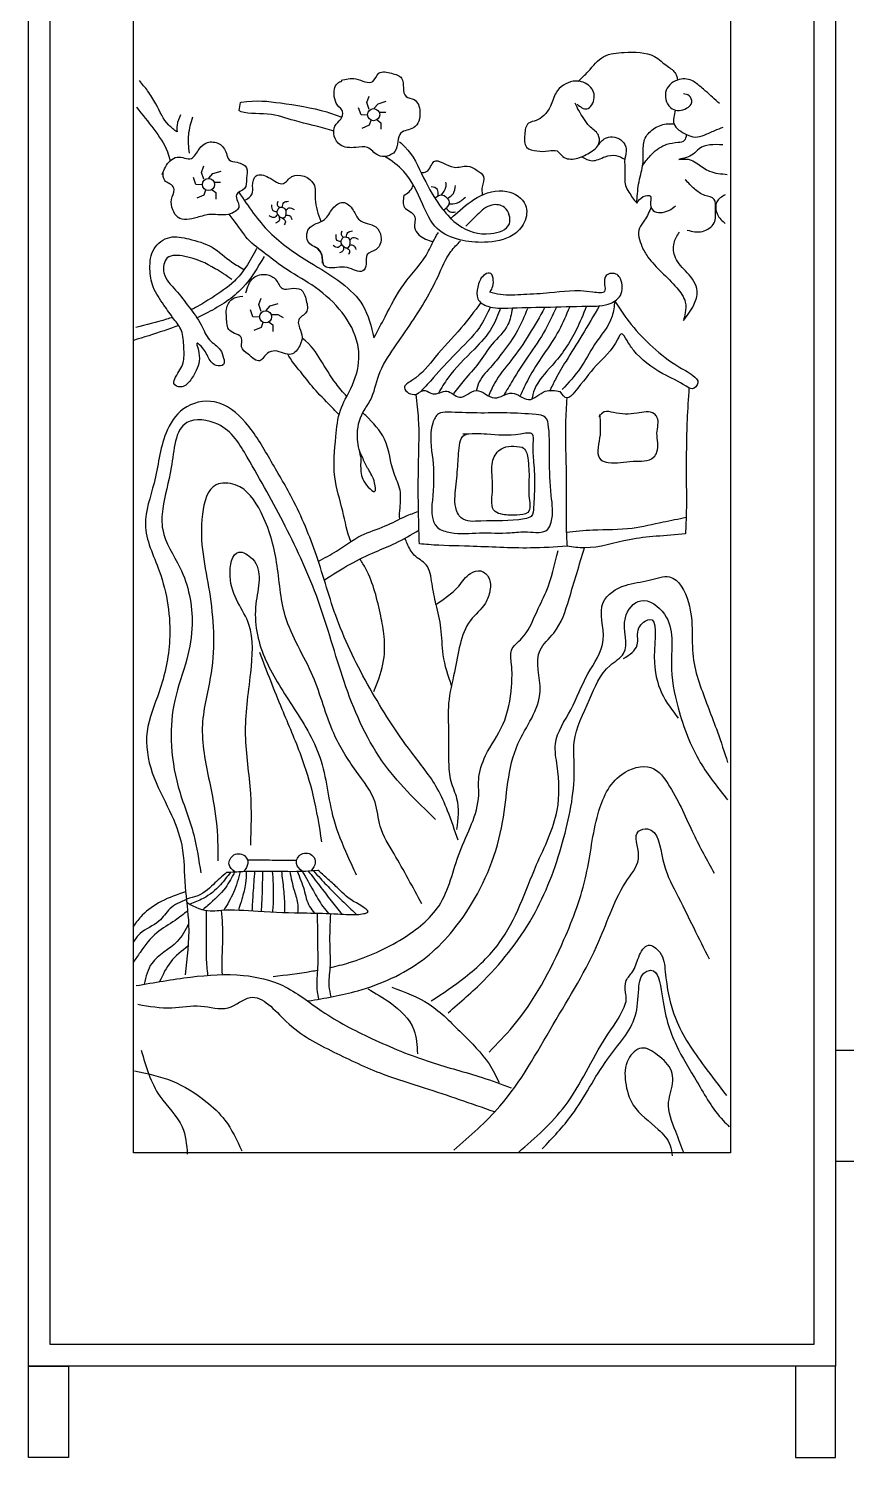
# Model space of a CAD drawing. Extents: x -66030 to 95157, y -13132 to 45879.
# Drawn here: x 19867 to 20624, y 3758 to 5081 of the extents above; entities that cross this region are included whole.
import ezdxf

# ---------------------------------------------------------------- set-up
doc = ezdxf.new("R2010")
doc.units = 0
doc.header["$LTSCALE"] = 100
doc.header["$MEASUREMENT"] = 0
doc.layers.add('7', color=105, linetype='CONTINUOUS')

msp = doc.modelspace()

# ---------------------------------------------------------------- linework, layer by layer
at = {"layer": '7'}
for p, q in [((20180.1, 5012.1), (20182.4, 5018.1)), ((20062.8, 5012.1), (20061.6, 5004.7)), ((20174.9, 5000.9), (20172.6, 5007.3)), ((20180.9, 5000.5), (20174.9, 5000.9)), ((20182.4, 5005.8), (20180.1, 5012.1)), ((20186.9, 5006.9), (20190.7, 5011)), ((20190.7, 5011), (20198.2, 5013.3)), ((20191.8, 5003.1), (20197.8, 5003.1)), ((20182.4, 4991.1), (20175.6, 4988.1)), ((20183.9, 4995.6), (20182.4, 4991.1)), ((20189.9, 4996), (20193.3, 4993.4)), ((20193.3, 4993.4), (20193.3, 4987.4)), ((20027.2, 4947.5), (20029.4, 4953.5)), ((20037.7, 4946.4), (20045.2, 4948.6)), ((20021.9, 4936.2), (20019.7, 4942.6)), ((20027.9, 4935.8), (20021.9, 4936.2)), ((20029.4, 4941.1), (20027.2, 4947.5)), ((20033.9, 4942.2), (20037.7, 4946.4)), ((20038.8, 4938.5), (20044.8, 4938.5)), ((20029.4, 4926.5), (20022.7, 4923.5)), ((20030.9, 4931), (20029.4, 4926.5)), ((20036.9, 4931.3), (20040.3, 4928.7)), ((20040.3, 4928.7), (20040.3, 4922.7)), ((20080.1, 4825), (20082.4, 4831)), ((20074.8, 4813.7), (20072.6, 4820.1)), ((20082.4, 4818.6), (20080.1, 4825)), ((20086.9, 4819.7), (20090.6, 4823.8)), ((20090.6, 4823.8), (20098.1, 4826.1)), ((20091.7, 4816), (20097.7, 4816)), ((20097.7, 4816), (20102.6, 4813)), ((20080.8, 4813.3), (20074.8, 4813.7)), ((20082.4, 4804), (20075.6, 4801)), ((20083.9, 4808.5), (20082.4, 4804)), ((20089.9, 4808.8), (20093.2, 4806.2)), ((20093.2, 4806.2), (20093.2, 4800.2))]:
    msp.add_line(p, q, dxfattribs=at)
for points in [[(19867.1, 5903.8), (20614, 5903.8), (20614, 3842.3), (19867.1, 3842.3)], [(19887.1, 5883.8), (20594, 5883.8), (20594, 3862.3), (19887.1, 3862.3)], [(19964.2, 5528.2), (20516.9, 5528.2), (20516.9, 4039.8), (19964.2, 4039.8)], [(20614, 4031.9), (20634.3, 4031.9), (20634.3, 4134.3), (20614, 4134.3)], [(19867.1, 3842.3), (19904.1, 3842.3), (19904.1, 3757.7), (19867.1, 3757.7)], [(20614, 3842.3), (20577, 3842.3), (20577, 3757.7), (20614, 3757.7)]]:
    msp.add_lwpolyline(points, close=True, dxfattribs=at)
for centre in [(20186.5, 5000.9), (20033.6, 4936.2), (20086.5, 4813.7)]:
    msp.add_circle(centre, 5.58, dxfattribs=at)
for points in [[(20375.9, 5031.9), (20385.1, 5040.9), (20399.7, 5054.8), (20418.5, 5058.5), (20446.4, 5054.8), (20458.6, 5045.7), (20465.9, 5039.1), (20467.7, 5033)], [(20156.5, 5032.8), (20169.9, 5034), (20185.6, 5031.7), (20191.4, 5039.2), (20203.1, 5039.2), (20212.4, 5034.6), (20216.5, 5017.7), (20224, 5014.8), (20229.3, 5003.8), (20223.4, 4988.7), (20211.8, 4984), (20206.1, 4966.9), (20190.7, 4963.3), (20180.9, 4970.6), (20169.9, 4970.6), (20155.4, 4973), (20150.1, 4981.1), (20150.7, 4990.4), (20156, 4996.8), (20157.7, 5003.8), (20153.1, 5009.6), (20150.1, 5017.7), (20153.1, 5029.9), (20157.1, 5032.2)], [(20004.5, 4984.9), (19996.9, 4991.2), (19984.9, 5010.8), (19977.3, 5022.9), (19969.7, 5032.4)], [(20374.8, 5010.6), (20383.7, 5006.2), (20390.7, 5016.8), (20385.4, 5028.2), (20371.3, 5031.8), (20355.4, 5021.2), (20350.1, 5008.8), (20343.9, 5000), (20336.9, 4995.6), (20329.8, 4992.9), (20326.3, 4982.4), (20328, 4970.9), (20337.7, 4967.3), (20348.3, 4967.3), (20356.3, 4967.3), (20361.6, 4962.1), (20373.9, 4960.3), (20386.3, 4965.6), (20395.1, 4974.4), (20394.3, 4982.4), (20386.3, 4990.3), (20381, 4997.4), (20376.6, 5004.4), (20373.1, 5011.5)], [(20506.6, 5011.1), (20493.8, 5022.7), (20489.6, 5026.3), (20481, 5032.4), (20467.7, 5033), (20456.8, 5021.5), (20462.8, 5006.3), (20476.2, 5006.9), (20481, 5012.4), (20478.6, 5018.4), (20473.2, 5020.3)], [(19967.1, 5007.7), (19983, 4987.4), (19995.6, 4966.5), (19998.2, 4958.3)], [(20007.7, 5000.7), (20004.5, 4991.2), (20004.5, 4984.9)], [(20465.9, 5005.1), (20464.6, 4992.3), (20476.2, 4982.6), (20484.1, 4980.2), (20492.6, 4982), (20502.3, 4986.3), (20510.2, 4989.3)], [(20015.9, 4965.3), (20015.3, 4982.4), (20019.1, 4998.8)], [(20430, 4918.9), (20431.8, 4936.5), (20433.7, 4945.6), (20435.5, 4953.5), (20436.1, 4965.6), (20437.3, 4977.8), (20445.2, 4987.5), (20457.4, 4992.3), (20464.6, 4992.3)], [(19990.7, 4945.6), (19998.2, 4958.3), (20004.6, 4961.6), (20017.8, 4960.4), (20025, 4969.1), (20032.6, 4975.1), (20043.4, 4973.9), (20050.2, 4965.1), (20052.6, 4959.2), (20060.2, 4956.8), (20068.9, 4951.6), (20068.9, 4942), (20066.9, 4932.4), (20059.4, 4926.8), (20060.6, 4920.8), (20061.8, 4916.1), (20054.6, 4909.3), (20035.4, 4908.5), (20023, 4905.7), (20005.4, 4905.7), (20000.6, 4912.9), (19999.4, 4922.4), (20001.8, 4931.6), (20001, 4934), (19993.1, 4940), (19991.5, 4948)], [(20394.6, 4973), (20402.1, 4979.6), (20416.7, 4976.5), (20420.3, 4969.3), (20419.1, 4960.2), (20419.1, 4948), (20419.7, 4935.3), (20422.7, 4929.2), (20430, 4918.9)], [(20435.6, 4954.1), (20444, 4964.4), (20458, 4973.5), (20468.3, 4975.3), (20474.4, 4977.2), (20476.2, 4982.6)], [(20379.2, 4961.9), (20388.7, 4958.3), (20400.9, 4962), (20410.6, 4963.2), (20419, 4959.6)], [(20509.6, 4972.9), (20487.7, 4969.3), (20482.3, 4964.4), (20468.9, 4959.5)], [(20468.9, 4959.5), (20480.4, 4958.9), (20486.5, 4955.3), (20497.5, 4948.6), (20513.9, 4945.6)], [(20066.8, 4921.5), (20074.1, 4927.6), (20074.5, 4934.8), (20077.7, 4944.4), (20089.3, 4942.8), (20102.9, 4937.2), (20110.9, 4943.6), (20130.9, 4936.8), (20132.4, 4922.8), (20137.6, 4902.2)], [(20249.3, 4926.7), (20253.4, 4933.7), (20253.4, 4938.3)], [(20254.8, 4923.4), (20260.3, 4928), (20262.3, 4935.4)], [(20476.8, 4894), (20490.8, 4892.8), (20501.7, 4900.7), (20502.9, 4913.4), (20501.7, 4922.5), (20493.2, 4926.2), (20483.5, 4932.2), (20475, 4940.7)], [(20061.7, 4929.2), (20090.2, 4892), (20127, 4864.4), (20156.9, 4844.9), (20176.5, 4824.2), (20186.8, 4794.3)], [(20214.5, 4926.1), (20215.1, 4915.1), (20224.4, 4907), (20224.4, 4896.6), (20228.4, 4889.6), (20241.5, 4883.3)], [(20246.1, 4925.9), (20245.5, 4931.7), (20239.7, 4934.2)], [(20243.1, 4923.8), (20249.3, 4926.7), (20256.5, 4919.8), (20251.3, 4912.1)], [(20256.4, 4918.4), (20263.1, 4918.9), (20271.4, 4924.5)], [(20430, 4918.9), (20436.1, 4925), (20442.8, 4925.6), (20442.8, 4920.1), (20445.2, 4912.2), (20459.8, 4912.2), (20465.9, 4916.5)], [(20512, 4926.8), (20504.1, 4920.1), (20504.7, 4908.6), (20512, 4900.1)], [(20097.4, 4908.5), (20094.4, 4905.6), (20089.7, 4907.3)], [(20096.8, 4910.9), (20093.5, 4912), (20092.3, 4917.3)], [(20099.1, 4914.9), (20104.5, 4913.7), (20103.5, 4905.3), (20096.8, 4910), (20099.1, 4914.9)], [(20099.1, 4914.9), (20097.5, 4917.1), (20098, 4920.9)], [(20101.9, 4914.9), (20103.3, 4919.5), (20107.6, 4920.8)], [(20105.3, 4912.2), (20108.1, 4914.6), (20112.9, 4913.1)], [(20139.2, 4863.4), (20136.4, 4875.3), (20126.5, 4882.5), (20126.5, 4895.3), (20140.9, 4903.8), (20148.7, 4914.1), (20158, 4919.7), (20167.5, 4912.5), (20173.3, 4903.4), (20188.4, 4896.9), (20193.3, 4888.1), (20188.8, 4876.1), (20180.4, 4871.4), (20179.6, 4862.6), (20176.4, 4856.2), (20162, 4859.4), (20152.4, 4859.4), (20140.4, 4861.4), (20138.8, 4871), (20132.8, 4878.1)], [(20253.7, 4914.3), (20257.3, 4910.9), (20262.2, 4910.9)], [(20443.3, 4915.2), (20437.3, 4903.1), (20432.5, 4895.8), (20434.9, 4878.8), (20440.4, 4869.1), (20453.1, 4855.1), (20467.1, 4840.6), (20475, 4827.2), (20475, 4817.5), (20473.2, 4810.2)], [(20099, 4906.6), (20099, 4902.7), (20095.6, 4900.4)], [(20102.2, 4905.1), (20104.7, 4902.5), (20103.8, 4898.8)], [(20105.3, 4907.8), (20108.7, 4907.4), (20110.7, 4903.8)], [(20055.3, 4848.3), (20039.9, 4858.3), (20011.6, 4869.7), (19995.5, 4868.2), (19992.4, 4854.4), (20003.2, 4838.4), (20015.4, 4823), (20026.9, 4806.2), (20034.6, 4792.4), (20044.5, 4783.2), (20047.6, 4775.6), (20047.6, 4769.5), (20040.7, 4768.7), (20033, 4777.1), (20025.4, 4787.8), (20023.1, 4789.4), (20023.9, 4784), (20022.3, 4764.1), (20016.2, 4754.2), (20007.8, 4748.8), (20001.6, 4751.9), (20003.2, 4758), (20010.1, 4771), (20010.8, 4785.5), (20008.5, 4800.9), (20001.6, 4811.6), (19992.4, 4824.6), (19982.5, 4841.4), (19979.4, 4858.3), (19983.3, 4876.6), (19997.8, 4887.3), (20015.4, 4885.8), (20036.9, 4878.2), (20055.3, 4864.4), (20066.8, 4857.5)], [(20156.2, 4883.4), (20152.8, 4884.5), (20151.7, 4889.8)], [(20158.4, 4887.3), (20163.8, 4886.2), (20162.8, 4877.7), (20156.2, 4882.4), (20158.4, 4887.3)], [(20158.4, 4887.3), (20156.8, 4889.5), (20157.3, 4893.4)], [(20161.3, 4887.3), (20162.6, 4891.9), (20166.9, 4893.3)], [(20164.6, 4884.7), (20167.5, 4887.1), (20172.2, 4885.6)], [(20174.7, 4684), (20171.4, 4702.6), (20176.9, 4725.7), (20183.5, 4736.6), (20191.2, 4759.7), (20205.4, 4784.9), (20221.9, 4809), (20246.1, 4851.2), (20258.1, 4874.3), (20266.9, 4884.1)], [(20473.2, 4810.2), (20482.9, 4824.8), (20485.9, 4837.5), (20476.8, 4854.5), (20465.9, 4868.5), (20464.6, 4881.9), (20469.5, 4892.2)], [(20156.8, 4880.9), (20153.7, 4878), (20149.1, 4879.7)], [(20158.3, 4879.1), (20158.3, 4875.1), (20154.9, 4872.9)], [(20161.5, 4877.6), (20164.1, 4875), (20163.2, 4871.3)], [(20164.6, 4880.3), (20168, 4879.8), (20170, 4876.2)], [(20068.3, 4835.9), (20075.2, 4849.8), (20087.2, 4852.8), (20096.2, 4847.8), (20102.2, 4839.9), (20110.2, 4839.9), (20119.1, 4838.9), (20124.1, 4828.9), (20124.1, 4817.9), (20117.1, 4811), (20117.1, 4806), (20120.1, 4797), (20118.1, 4787), (20110.2, 4779.1), (20095.2, 4782.1), (20088.2, 4780.1), (20081.2, 4773.1), (20070.3, 4779.1), (20064.3, 4786), (20064.3, 4794), (20053.3, 4801), (20050.3, 4813), (20050.3, 4820.9), (20055.3, 4829.9), (20065.3, 4832.9)], [(20294.5, 4837.3), (20296.8, 4842), (20293.7, 4854.3), (20288.3, 4852), (20282.9, 4841.2), (20282.9, 4830.4), (20292.2, 4823.5), (20310.7, 4821.9), (20345.4, 4822.7), (20384.1, 4823.5), (20406.4, 4826.5), (20414.9, 4833.5), (20414.9, 4848.9), (20411.8, 4852.8), (20401.8, 4852), (20400.3, 4843.5), (20400.3, 4837.3), (20389.5, 4836.6), (20349.3, 4835.8), (20325.4, 4834.3), (20303.8, 4834.3), (20293.7, 4836.6)], [(20285.7, 4826.9), (20267.5, 4803.4), (20243.5, 4776.4), (20221.9, 4754.8), (20215, 4747.9), (20218.8, 4743.2), (20225.8, 4741.7)], [(20294.5, 4822.8), (20284.4, 4803.9), (20262, 4779.3), (20242, 4757.5), (20230.3, 4744.7)], [(20303.9, 4821.7), (20296, 4803.8), (20279.8, 4783.9), (20255.2, 4757), (20246.4, 4743)], [(20314.9, 4821.4), (20310.8, 4806.5), (20296.2, 4788.4), (20283.6, 4770.7), (20270.3, 4755.1), (20260.4, 4742.8)], [(20328.8, 4821.1), (20319.7, 4801), (20305.7, 4780.6), (20296.2, 4768.7), (20284.2, 4753.4), (20281.5, 4744.9)], [(20344.8, 4822.1), (20330.6, 4797.6), (20313.5, 4773.1), (20298.5, 4752.4), (20292.8, 4740.1)], [(20355.4, 4822.1), (20345.5, 4802), (20329.5, 4777.2), (20315.2, 4755.1), (20306.7, 4740.5)], [(20367.7, 4822.5), (20358.1, 4801.4), (20343.5, 4778.6), (20329.9, 4756.5), (20322, 4740.5)], [(20383.3, 4823.1), (20374.1, 4801.7), (20351.7, 4768.7), (20335.3, 4746.3), (20332.9, 4737.4)], [(20395.6, 4824.2), (20379.2, 4796.3), (20364.6, 4772.8), (20354.7, 4755.8), (20349.3, 4744.5)], [(20409.7, 4828.3), (20425, 4806.5), (20445, 4785.7), (20468.2, 4767.9), (20482.1, 4759.4), (20486.7, 4752.5), (20481.3, 4747.1), (20475.9, 4749.4), (20454.3, 4761), (20427.3, 4782.6), (20421.1, 4791.8), (20415.7, 4798), (20412.6, 4793.4), (20392.5, 4768.7), (20372.5, 4744), (20365.5, 4738.6), (20359.2, 4744.5)], [(20409.7, 4828.3), (20407.2, 4814.2), (20391, 4788), (20377.9, 4766.4), (20360.9, 4746.3)], [(20264.6, 4329.2), (20255, 4356.3), (20245.4, 4377.1), (20221.4, 4410.7), (20183, 4469.8), (20152.7, 4533.7), (20133.5, 4592.8), (20111.1, 4645.5), (20090.3, 4682.2), (20068, 4715.8), (20039.2, 4734.9), (20010.4, 4728.5), (19994.4, 4706.2), (19983.2, 4659.8), (19975.2, 4621.5), (19988, 4578.4), (19997.6, 4514.5), (19988, 4466.6), (19976.8, 4429.8), (19981.6, 4391.5), (19997.6, 4356.3), (20008.8, 4324.4), (20012, 4286.1), (20015.2, 4250.9), (20012, 4204.6)], [(20225.8, 4741.7), (20234.3, 4745.5), (20241.2, 4742.5), (20254.3, 4744.8), (20265.9, 4739.4), (20281.4, 4745.5), (20298.4, 4738.6), (20314.6, 4743.2), (20330, 4737.1), (20345.4, 4744.8), (20359.2, 4744.5)], [(20228.9, 4603.6), (20228.1, 4629), (20228.1, 4680.7), (20228.1, 4719.3), (20225.8, 4741.7)], [(20365.3, 4738.6), (20364.1, 4715.2), (20364.7, 4667.6), (20364.7, 4640.5), (20364.7, 4619.5), (20365.5, 4601.3)], [(20478.4, 4747.8), (20476.7, 4718.5), (20475.9, 4664.5), (20475.9, 4633.7), (20475.2, 4612.8)], [(20255.1, 4725.5), (20282.1, 4724.7), (20309.9, 4724.7), (20337, 4723.2), (20345.4, 4720.8), (20348.5, 4711.6), (20349.3, 4682.3), (20350.9, 4648.3), (20350.9, 4623.6), (20347.6, 4617), (20329, 4614.6), (20312.9, 4613.8), (20284.4, 4613.6), (20257.7, 4614), (20245.5, 4618.7), (20241.2, 4648.3), (20241.2, 4681.5), (20241.2, 4715.4), (20246.6, 4723.9), (20255.1, 4725.5)], [(20395.7, 4723.2), (20395.7, 4701.6), (20396.9, 4681.2), (20403.7, 4678.8), (20426.6, 4680), (20445.7, 4683.7), (20448.8, 4688.6), (20448.8, 4705.9), (20448.8, 4720.8), (20446.3, 4723.9), (20430.3, 4724.5), (20408.6, 4725.1), (20400, 4725.7), (20395, 4721.4)], [(20243.8, 4348.4), (20194.2, 4402.7), (20159.1, 4476.1), (20135.1, 4551.2), (20104.7, 4619.9), (20069.5, 4683.8), (20042.4, 4714.2), (20013.6, 4715.8), (19999.2, 4674.2), (19991.2, 4635.9), (19991.2, 4616.7), (20007.2, 4581.6), (20018.4, 4528.9), (20013.6, 4496.9), (20002.4, 4458.6), (19999.2, 4421.8), (20005.6, 4378.7), (20020, 4334), (20026.4, 4298.8)], [(20269, 4705.4), (20291.4, 4705.4), (20322.3, 4705.4), (20333.1, 4705.4), (20333.9, 4696.2), (20334.6, 4679.2), (20335.4, 4656.8), (20334.6, 4637.5), (20332.3, 4629), (20326.1, 4626.7), (20285.6, 4624.6), (20267.6, 4627.5), (20264.2, 4632.1), (20262.3, 4653.1), (20264.4, 4675.3), (20265.9, 4694.6), (20269, 4703.1), (20272.9, 4705.4)], [(20324.1, 4693.1), (20304.7, 4691.5), (20296.9, 4680.9), (20296.2, 4665.7), (20296.4, 4651.5), (20298.9, 4633.5), (20306, 4630.8), (20318.9, 4630.2), (20329.2, 4632.6), (20330.3, 4648), (20330.3, 4663), (20329.2, 4683.2), (20327.8, 4688.8), (20324.1, 4693.1)], [(20231, 4270.1), (20205.4, 4316.4), (20192.6, 4342), (20187.8, 4364.3), (20170.3, 4393.1), (20149.5, 4428.2), (20130.3, 4480.9), (20104.7, 4536.8), (20096.7, 4586.4), (20082.3, 4632.7), (20058.4, 4658.2), (20040.8, 4658.2), (20028, 4631.1), (20034.4, 4559.2), (20036, 4484.1), (20028, 4436.2), (20034.4, 4383.5), (20040.8, 4346.8), (20042.4, 4310)], [(20135.3, 4587.4), (20152, 4596.7), (20174.9, 4611.2), (20197.3, 4620.1), (20216.2, 4629.1), (20228, 4633.6)], [(20364.9, 4614.5), (20389.5, 4616.4), (20425.9, 4618.2), (20454.4, 4623.8), (20475.8, 4628.1)], [(20140.8, 4570), (20164.9, 4584.8), (20188.3, 4596.2), (20206.8, 4604.2), (20228.4, 4616.2)], [(20475.2, 4612.8), (20448.1, 4610.5), (20423.4, 4607.4), (20381.6, 4599.8), (20365.5, 4601.3)], [(20072.7, 4324.4), (20072.7, 4372.3), (20068, 4426.6), (20072.7, 4484.1), (20071.1, 4528.9), (20053.6, 4573.6), (20061.6, 4595.9), (20074.3, 4589.6), (20077.5, 4548), (20085.5, 4498.5), (20111.1, 4453.8), (20136.7, 4405.9), (20149.5, 4348.4), (20162.3, 4314.8), (20170.3, 4297.2)], [(20126, 4180.3), (20171.8, 4189.8), (20231.7, 4218.2), (20274.3, 4265.5), (20305.9, 4345.9), (20320.1, 4418.4), (20340.6, 4467.3), (20340.6, 4505.2), (20353.2, 4520.9), (20367.4, 4552.5), (20381.6, 4599.8)], [(20365.5, 4601.3), (20331.6, 4599.7), (20275.2, 4601.3), (20237.4, 4602.8), (20228.9, 4603.6)], [(20244.1, 4547.5), (20254.8, 4555), (20265.4, 4564.5), (20276.1, 4576.2), (20285.7, 4578.4), (20293.1, 4572), (20294.2, 4560.3), (20289.9, 4548.6), (20276.1, 4532.6), (20266.5, 4510.3), (20261.2, 4484.8), (20255.9, 4456), (20255.9, 4428.4), (20255.9, 4401.8), (20258, 4383.7), (20263.3, 4367.8), (20263.3, 4339)], [(20239.6, 4180.3), (20271.2, 4202.4), (20302.7, 4234), (20337.4, 4306.5), (20356.4, 4357), (20356.4, 4397.9), (20354.8, 4418.4), (20369, 4450), (20384.8, 4483.1), (20399, 4514.6), (20399, 4549.3), (20419.5, 4565.1), (20441.6, 4569.8), (20460.5, 4573), (20477.9, 4549.3), (20482.6, 4495.7), (20488.9, 4472.1), (20504.7, 4429.5), (20514.2, 4401.1)], [(20255.4, 4169.3), (20288.5, 4199.3), (20335.9, 4262.3), (20362.7, 4331.7), (20372.2, 4397.9), (20372.2, 4420), (20386.4, 4459.4), (20405.3, 4491), (20417.9, 4502), (20419.5, 4535.1), (20433.7, 4550.9), (20455.8, 4538.3), (20462.1, 4492.6), (20468.4, 4451.6), (20488.9, 4401.1), (20514.2, 4366.4)], [(20244.1, 4547.5), (20248.5, 4525.5), (20250.6, 4500.7), (20258.4, 4472.1)], [(20417.9, 4497.3), (20430.5, 4509.9), (20432.1, 4525.7), (20441.6, 4533.6), (20446.3, 4498.9), (20468.4, 4442.1)], [(20080.7, 4503.3), (20101.5, 4450.6), (20119.1, 4407.5), (20130.3, 4370.7), (20138.3, 4327.6)], [(20293.3, 4133), (20315.4, 4156.7), (20362.7, 4237.1), (20383.2, 4297), (20394.3, 4353.8), (20416.3, 4390.1), (20443.2, 4396.4), (20460.5, 4379), (20482.6, 4334.9), (20501.6, 4298.6)], [(20260.6, 4042.2), (20303.4, 4082.9), (20352.7, 4158.5), (20395.1, 4235.7), (20421.6, 4292.7), (20431.8, 4315.1), (20431.8, 4337.5), (20440, 4339.6), (20454.2, 4311), (20466.5, 4280.5), (20482.8, 4247.9), (20497, 4219.4)], [(20058, 4299.8), (20052.6, 4306.8), (20057.2, 4315.5), (20067.9, 4313.9), (20070, 4307.7), (20066.2, 4300.2)], [(20120.4, 4300.5), (20115, 4307.5), (20119.6, 4316.2), (20130.3, 4314.5), (20132.4, 4308.3), (20128.6, 4300.9)], [(20050.5, 4299.4), (20038.1, 4288.2), (20020.8, 4276.7), (20013.1, 4274.3), (20027.4, 4265.1), (20045.6, 4264.3), (20079.5, 4263.4), (20124.6, 4261.8), (20153.1, 4260.9), (20175.9, 4260.9), (20180.8, 4262.2), (20168, 4272.5), (20152.7, 4285.3), (20143.2, 4294), (20134.9, 4301.5)], [(20054.1, 4299.6), (20044.6, 4287.8), (20028.8, 4275.2), (20016.2, 4270)], [(20058, 4299.8), (20049.2, 4285.2), (20033.1, 4268.8), (20028.4, 4264.8)], [(20063, 4300.1), (20056.7, 4280.6), (20047.8, 4264.4)], [(20050.5, 4299.4), (20065.4, 4300.2), (20090.7, 4300.6), (20123.3, 4300.6), (20134.9, 4301.5)], [(20068.5, 4300.3), (20067.9, 4289.2), (20064.5, 4274.6), (20061.3, 4264.4)], [(20069.5, 4311.1), (20080.7, 4311), (20099.6, 4310.7), (20115.3, 4310.8)], [(20076.3, 4300.6), (20074.8, 4280), (20073.8, 4263.8)], [(20083.5, 4300.6), (20083.2, 4279.2), (20082.3, 4263.3)], [(20092.7, 4300.6), (20093.6, 4276.3), (20092.9, 4262.7)], [(20101.1, 4300.5), (20103.1, 4283.5), (20103.9, 4266.5), (20103.8, 4262.3)], [(20108.8, 4300.4), (20113.1, 4282.1), (20116.3, 4269.1), (20116.1, 4261.9)], [(20115.6, 4300.4), (20122.1, 4283.2), (20127.2, 4267.7), (20131.8, 4261.7)], [(20120.4, 4300.5), (20130.7, 4282.3), (20139.6, 4267.7), (20144.8, 4261.3)], [(20125.9, 4300.6), (20136.3, 4287.2), (20147.3, 4272.9), (20157.2, 4260.7)], [(20130.9, 4300.8), (20137.2, 4293.7), (20148.6, 4281.8), (20160.3, 4270.2), (20170.7, 4260.4)], [(20031.6, 4264.1), (20031.5, 4243.6), (20031.5, 4220.3), (20032.8, 4204)], [(20045.4, 4264.2), (20046.7, 4238.5), (20045.9, 4216.8), (20046.2, 4204.7)], [(20134.3, 4261.6), (20134.6, 4230.8), (20134.5, 4208.8), (20134.2, 4188.8), (20135.4, 4182)], [(20146.4, 4261.3), (20145.8, 4232.7), (20146, 4211.1), (20145.1, 4193.9), (20146.9, 4184.1)], [(20015.2, 4251.6), (20004.7, 4235.4), (19981.1, 4215.1), (19974, 4195.8)], [(20014.8, 4231.2), (19998.6, 4216.5), (19988.4, 4198.2)], [(20320.5, 4040.1), (20363.7, 4083.2), (20401.7, 4147), (20418.4, 4174.6), (20420.4, 4181.7), (20419.7, 4188.1), (20420.4, 4199.1), (20426.1, 4207.4), (20431.9, 4221), (20441, 4231.9), (20451.3, 4225.5), (20456.4, 4207.4), (20466.1, 4163.7), (20492.5, 4119.9), (20513.1, 4092.9)], [(20342.4, 4043.3), (20370.1, 4074.9), (20403, 4126.4), (20428.7, 4166.3), (20431.9, 4191.4), (20438.4, 4207.4), (20442.9, 4208.7), (20453.2, 4186.9), (20466.7, 4139.2), (20486, 4105.1), (20509.9, 4069.7), (20515.7, 4063.9)], [(19966.6, 4194.5), (20017.1, 4202.4), (20066, 4204), (20102.3, 4194.5), (20138.6, 4170.9), (20184.4, 4145.7), (20239.6, 4123.6), (20286.9, 4109.4), (20313.8, 4099.9)], [(19968.2, 4177.2), (19999.8, 4174), (20026.6, 4175.6), (20051.8, 4174), (20072.3, 4183.5), (20105.5, 4161.4), (20149.7, 4133), (20195.4, 4112.5), (20233.3, 4099.9), (20298, 4077.9)], [(20181.2, 4191.4), (20201.7, 4178.8), (20223.8, 4153.5), (20227, 4131.5)], [(20203.3, 4193), (20238, 4177.2), (20268, 4150.4), (20293.3, 4122), (20302.7, 4104.7)], [(19971.4, 4134.6), (19988.7, 4092), (20009.2, 4063.7), (20014, 4038.4)], [(20473.8, 4039.5), (20466.1, 4059.4), (20459.6, 4086.5), (20463.5, 4106.4), (20462.2, 4115.4), (20449.3, 4130.2), (20434.5, 4136.7), (20422.3, 4126.4), (20419.7, 4105.1), (20426.8, 4083.9), (20450, 4061.4), (20460.9, 4046.6), (20462.9, 4036.9)], [(19965, 4115.7), (19999.8, 4106.2), (20031.3, 4087.3), (20048.7, 4070), (20064.5, 4041.6)]]:
    msp.add_spline(points, degree=3, dxfattribs=at)
for points, knots in [([(20062.8, 5012.1), (20063.1, 5012.3), (20077.6, 5014.8), (20102.6, 5011.5), (20133.9, 5006.8), (20152.4, 5000.4), (20157.1, 4998.7)], [697.852852, 697.852852, 697.852852, 697.852852, 699.122481, 743.793716, 799.750536, 818.391302, 818.391302, 818.391302, 818.391302]), ([(20149.6, 4985.5), (20149, 4985.7), (20137, 4989.7), (20115.6, 4993.8), (20090.4, 5003.3), (20067, 5001.1), (20061.6, 5004.7)], [569.014391, 569.014391, 569.014391, 569.014391, 571.476371, 616.215219, 648.436375, 680.906999, 680.906999, 680.906999, 680.906999]), ([(20210.3, 4975.8), (20212.1, 4974.4), (20222.1, 4965.8), (20232.4, 4941.9), (20246.6, 4916.6), (20266.5, 4895.2), (20289.7, 4887.5), (20316.3, 4896.1), (20310.3, 4916.7), (20293.6, 4918.9), (20282.5, 4908.4), (20275.3, 4901.1), (20271.9, 4897.7)], [890.230998, 890.230998, 890.230998, 890.230998, 899.296829, 941.286546, 983.276197, 1009.759138, 1048.557655, 1073.050741, 1092.637508, 1107.332589, 1128.110425, 1146.444763, 1146.444763, 1146.444763, 1146.444763]), ([(20257.5, 4904.3), (20258.9, 4905.6), (20266.7, 4912.8), (20281.5, 4925.9), (20307.5, 4934.3), (20330, 4920.4), (20327.6, 4900.3), (20313.3, 4885.6), (20290.3, 4881.7), (20266.1, 4883.8), (20242.2, 4894), (20230.7, 4921), (20218.7, 4946.8), (20203.4, 4958.3), (20197, 4962.3)], [164.521228, 164.521228, 164.521228, 164.521228, 171.30732, 204.158343, 239.484053, 266.28142, 286.492282, 305.87117, 340.12196, 369.085716, 398.081206, 431.6729, 474.903507, 503.150388, 503.150388, 503.150388, 503.150388]), ([(20230.5, 4947.3), (20232.2, 4947.3), (20238.4, 4947.7), (20241.7, 4964.9), (20258.9, 4948.5), (20272.6, 4955.3), (20281.7, 4949.9), (20290.3, 4943.8), (20286.3, 4934.7), (20286.8, 4929.2), (20287, 4926.7)], [36.730607, 36.730607, 36.730607, 36.730607, 42.638058, 57.176926, 81.35169, 96.693652, 109.393729, 119.675283, 131.393965, 140.841788, 140.841788, 140.841788, 140.841788]), ([(20214.5, 4926.1), (20217.9, 4928.3), (20221.9, 4930.7), (20222.9, 4935.4), (20223, 4936)], [0, 0, 0, 0, 14.394289, 16.503243, 16.503243, 16.503243, 16.503243]), ([(20165.3, 4605.6), (20161.8, 4614.5), (20158.4, 4635.2), (20147.8, 4666.8), (20151.2, 4698.6), (20153.8, 4727.1), (20167.2, 4748.9), (20174.3, 4771.2), (20170.8, 4797.7), (20155.8, 4822.5), (20130.8, 4843.5), (20104.9, 4857.3), (20085, 4873.5), (20069.6, 4884.3), (20063.8, 4894.5), (20052.7, 4908.7)], [183.458305, 183.458305, 183.458305, 183.458305, 219.803534, 260.877692, 307.561339, 338.687632, 366.721864, 402.623101, 424.121799, 465.309508, 507.845849, 545.599938, 575.217618, 604.075277, 618.254139, 618.254139, 618.254139, 618.254139]), ([(20186.8, 4794.3), (20190.3, 4800.8), (20199.1, 4817.4), (20213.5, 4845.9), (20235.1, 4867.1), (20242.2, 4885.4), (20245.7, 4890.7), (20246.4, 4891.8)], [0, 0, 0, 0, 27.702502, 70.933044, 119.328965, 138.650905, 143.623947, 143.623947, 143.623947, 143.623947]), ([(20078.2, 4877.1), (20075.1, 4871.2), (20069.3, 4860.3), (20056.2, 4843.9), (20039.1, 4832.8), (20025.6, 4824.3), (20018.9, 4820.9), (20017.6, 4820.3)], [0, 0, 0, 0, 24.965903, 46.101267, 78.353781, 100.743194, 106.360127, 106.360127, 106.360127, 106.360127]), ([(20085.1, 4869.7), (20079.2, 4859.5), (20066.5, 4837.6), (20041.6, 4821.8), (20026.4, 4814.3), (20023, 4812.8)], [0, 0, 0, 0, 44.185552, 93.729241, 107.645809, 107.645809, 107.645809, 107.645809]), ([(20005.9, 4805.7), (20001.5, 4804), (19987.7, 4799.1), (19973.6, 4794.8), (19964.2, 4791.9)], [130.85364, 130.85364, 130.85364, 130.85364, 148.81986, 185.970333, 185.970333, 185.970333, 185.970333]), ([(20000.3, 4813.4), (19998.5, 4812.7), (19987.3, 4809.1), (19975.9, 4806.3), (19966.4, 4803.9)], [129.623335, 129.623335, 129.623335, 129.623335, 136.932634, 173.730039, 173.730039, 173.730039, 173.730039]), ([(20161.6, 4740.1), (20158.1, 4743.9), (20149.2, 4754.4), (20137.9, 4773.1), (20129.3, 4787.1), (20120.3, 4794.1)], [272.345373, 272.345373, 272.345373, 272.345373, 291.96921, 324.77003, 353.776971, 353.776971, 353.776971, 353.776971]), ([(20154.5, 4722.9), (20152.8, 4724.8), (20146, 4732.1), (20130.3, 4747.3), (20122.7, 4758.8), (20109.5, 4773.7), (20107.1, 4779.3)], [144.859203, 144.859203, 144.859203, 144.859203, 154.422949, 182.414159, 215.573804, 238.628967, 238.628967, 238.628967, 238.628967]), ([(20210.6, 4626.5), (20210.4, 4629.9), (20211, 4638.9), (20212.5, 4653.5), (20202, 4673.4), (20200.8, 4700.6), (20185, 4716.5), (20177.4, 4724.1), (20176.5, 4724.9)], [110.813059, 110.813059, 110.813059, 110.813059, 123.721401, 144.343161, 164.782534, 206.142676, 241.36447, 245.83613, 245.83613, 245.83613, 245.83613]), ([(20174.7, 4684), (20174.5, 4679.4), (20174, 4669.3), (20177.5, 4659), (20189.2, 4649), (20187.3, 4663.9), (20182, 4671.2), (20177, 4681.6), (20174.4, 4687.4), (20173.3, 4689.9)], [0, 0, 0, 0, 16.700468, 37.012533, 45.864561, 55.680047, 73.249431, 86.969072, 97.11216, 97.11216, 97.11216, 97.11216]), ([(20244.1, 4547.5), (20242.9, 4553.7), (20240.3, 4565.8), (20238.4, 4584.9), (20223.1, 4591.6), (20218.6, 4601.5), (20216.1, 4607.1), (20215.4, 4608.6)], [0, 0, 0, 0, 24.366201, 47.413369, 65.027124, 81.062834, 87.408091, 87.408091, 87.408091, 87.408091]), ([(20146, 4211.1), (20152, 4212.5), (20175.6, 4218.5), (20211.5, 4234.5), (20253.6, 4267.7), (20263.2, 4319.9), (20285.7, 4356.7), (20282.7, 4388.2), (20290.2, 4411.2), (20309.1, 4435.9), (20314.3, 4466.6), (20315, 4489.1), (20311.8, 4506.5), (20328.1, 4517.9), (20335.7, 4537.8), (20349.4, 4564), (20354.2, 4584.5), (20357.3, 4597.5)], [66.556825, 66.556825, 66.556825, 66.556825, 89.688857, 157.83278, 214.555739, 281.116696, 350.76678, 368.786184, 397.93954, 439.173488, 484.345807, 510.373756, 526.391004, 544.855637, 577.145211, 605.815285, 655.87199, 655.87199, 655.87199, 655.87199]), ([(20186.7, 4466.7), (20190, 4475.1), (20196.6, 4491.4), (20197.2, 4515.9), (20191.4, 4545.4), (20185.6, 4570.5), (20175.7, 4586.5), (20173.9, 4589.5)], [0, 0, 0, 0, 33.73192, 65.758308, 90.088786, 147.438874, 160.518732, 160.518732, 160.518732, 160.518732]), ([(20012.4, 4281.4), (20004.7, 4278.8), (19990.2, 4273.8), (19973.8, 4262.2), (19966.7, 4253.2), (19964.2, 4249.6)], [0, 0, 0, 0, 30.456824, 57.662673, 73.820686, 73.820686, 73.820686, 73.820686]), ([(20013.1, 4274.3), (20007.6, 4272), (19997.3, 4267.5), (19987.9, 4251.2), (19971.8, 4246.2), (19965.9, 4237.8), (19964.2, 4234.9)], [0, 0, 0, 0, 21.916318, 41.067155, 67.312586, 79.971186, 79.971186, 79.971186, 79.971186]), ([(20014.3, 4263.8), (20010.5, 4260.7), (20001.4, 4253.4), (19983.8, 4243.9), (19972.7, 4228.9), (19966.2, 4219.3), (19964.2, 4216.4)], [0, 0, 0, 0, 18.336343, 43.878504, 73.838441, 87.305503, 87.305503, 87.305503, 87.305503]), ([(20093.5, 4203), (20105.3, 4204.4), (20119, 4206.1), (20132.6, 4208.5), (20134.5, 4208.8)], [0, 0, 0, 0, 44.48687, 51.89277, 51.89277, 51.89277, 51.89277])]:
    msp.add_open_spline(points, degree=3, knots=knots, dxfattribs=at)

doc.saveas('drawing.dxf')
